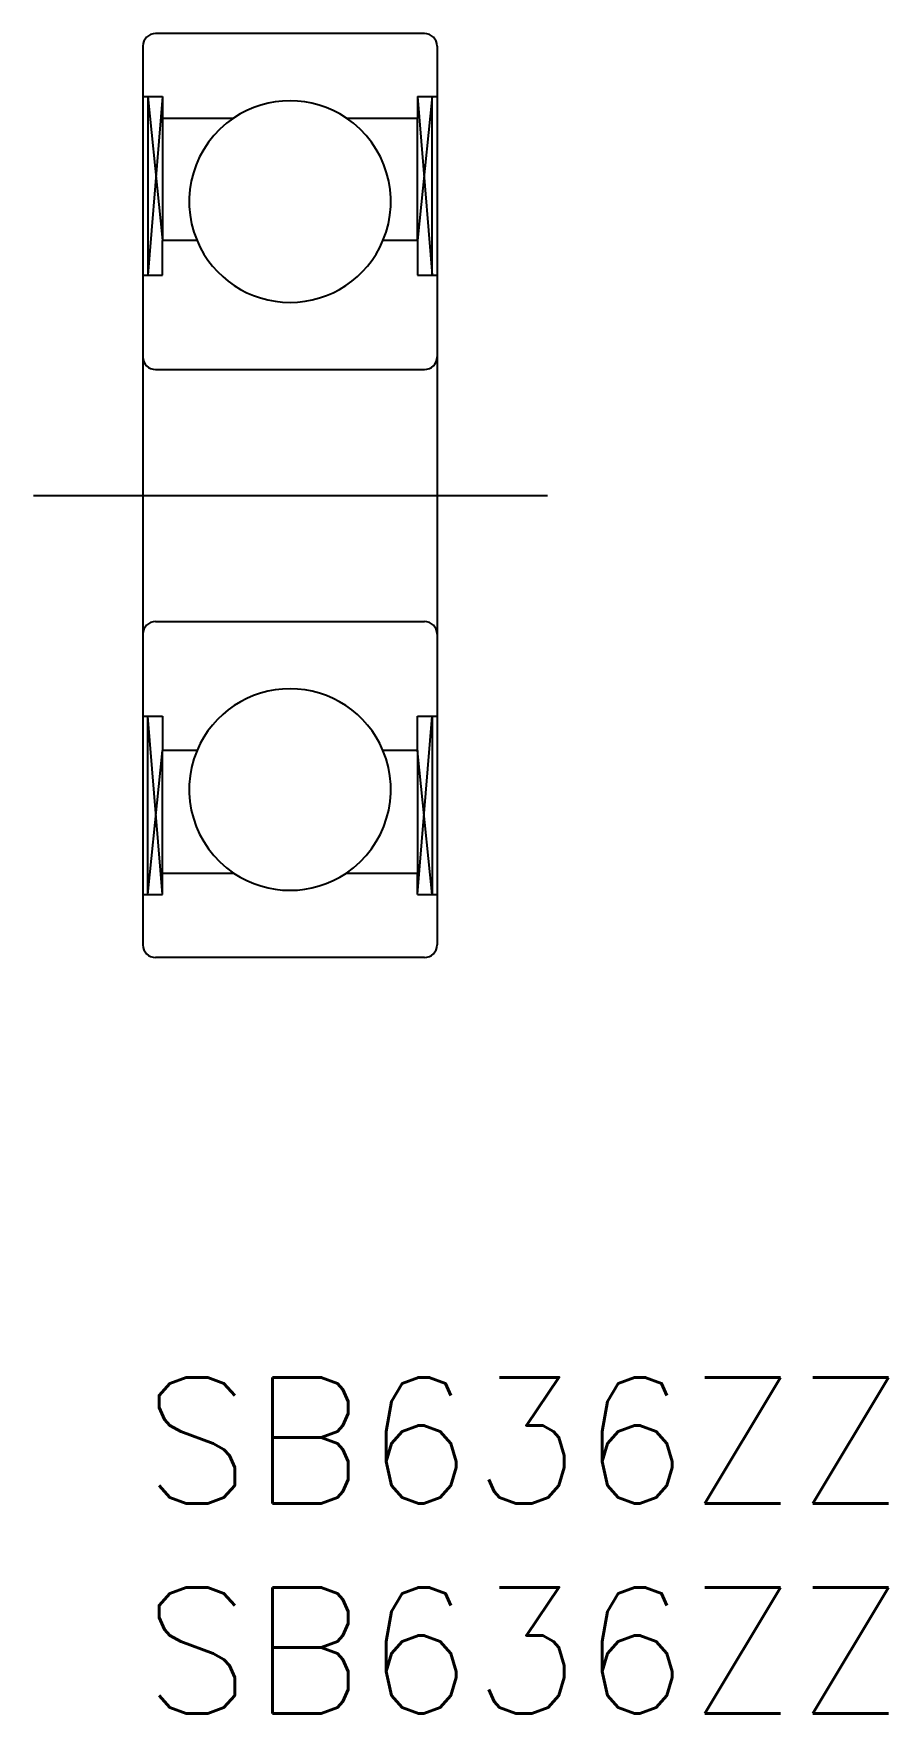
# Model space of a CAD drawing. Extents: x -2.6 to 17.7, y -8 to 32.
import ezdxf

# ---------------------------------------------------------------- set-up
doc = ezdxf.new("R2010")
doc.units = 0
doc.header["$LTSCALE"] = 0.5
doc.linetypes.add('CENTER', pattern=[50.8, 31.75, -6.35, 6.35, -6.35])
for name, color, linetype in [('MSM_CENTER', 1, 'CENTER'), ('MSM_CONTINUOUS', 7, 'CONTINUOUS'), ('MSM_NARROW', 5, 'CONTINUOUS'), ('MSM_PART_NUMBER', 7, 'CONTINUOUS')]:
    doc.layers.add(name, color=color, linetype=linetype)
doc.styles.get("Standard").update_dxf_attribs({"font": 'txt.shx', "height": 1, "bigfont": 'bigfont.shx'})

# ---------------------------------------------------------------- blocks, each defined once
blk = doc.blocks.new('*U6')
at = {"layer": 'MSM_PART_NUMBER'}
blk.add_text('SB636ZZ', height=3, dxfattribs=at).set_placement((0, -3))
blk = doc.blocks.new('*U7')
at = {"layer": 'MSM_PART_NUMBER'}
blk.add_text('SB636ZZ', height=3, dxfattribs=at).set_placement((0, -8))

msp = doc.modelspace()

# ---------------------------------------------------------------- linework, layer by layer
at = {"layer": 'MSM_CENTER'}
msp.add_line((-2.603, 21), (9.626, 21), dxfattribs=at)
at = {"layer": 'MSM_CONTINUOUS'}
for p, q in [((0, 31.7), (0, 10.3)), ((6.7, 32), (0.3, 32)), ((7, 31.7), (7, 10.3)), ((0, 30.5), (0.465, 30.5)), ((0.116, 30.5), (0.116, 26.25)), ((0.465, 30.5), (0.465, 29.99)), ((6.535, 30.5), (7, 30.5)), ((6.535, 30.5), (6.535, 29.99)), ((6.884, 26.25), (6.884, 30.5)), ((0.465, 29.99), (0.465, 27.07)), ((0.465, 29.99), (2.158, 29.99)), ((4.842, 29.99), (6.535, 29.99)), ((6.535, 27.07), (6.535, 29.99)), ((1.288, 27.07), (0.465, 27.07)), ((0.465, 26.25), (0.465, 27.07)), ((6.535, 27.07), (5.712, 27.07)), ((6.535, 27.07), (6.535, 26.25)), ((0, 26.25), (0.465, 26.25)), ((6.535, 26.25), (7, 26.25)), ((0.3, 24), (6.7, 24)), ((0.3, 18), (6.7, 18)), ((0, 15.75), (0.465, 15.75)), ((0.116, 11.5), (0.116, 15.75)), ((0.465, 15.75), (0.465, 14.93)), ((6.535, 15.75), (7, 15.75)), ((6.535, 14.93), (6.535, 15.75)), ((6.884, 15.75), (6.884, 11.5)), ((1.288, 14.93), (0.465, 14.93)), ((0.465, 12.01), (0.465, 14.93)), ((6.535, 14.93), (5.712, 14.93)), ((6.535, 14.93), (6.535, 12.01)), ((0.465, 11.5), (0.465, 12.01)), ((0.465, 12.01), (2.158, 12.01)), ((4.842, 12.01), (6.535, 12.01)), ((6.535, 11.5), (6.535, 12.01)), ((0, 11.5), (0.465, 11.5)), ((6.535, 11.5), (7, 11.5)), ((6.7, 10), (0.3, 10))]:
    msp.add_line(p, q, dxfattribs=at)
for centre, radius, start, end in [((0.3, 31.7), 0.3, 90, 180), ((6.7, 31.7), 0.3, 0, 90), ((3.5, 28), 2.4, 56.0132, 123.9868), ((3.5, 28), 2.4, 123.9868, 202.799), ((3.5, 28), 2.4, 337.201, 56.0132), ((3.5, 28), 2.4, 202.799, 337.201), ((0.3, 24.3), 0.3, 180, 270), ((6.7, 24.3), 0.3, 270, 0), ((0.3, 17.7), 0.3, 90, 180), ((6.7, 17.7), 0.3, 0, 90), ((3.5, 14), 2.4, 22.799, 157.201), ((3.5, 14), 2.4, 157.201, 236.0132), ((3.5, 14), 2.4, 303.9868, 22.799), ((3.5, 14), 2.4, 236.0132, 303.9868), ((0.3, 10.3), 0.3, 180, 270), ((6.7, 10.3), 0.3, 270, 0)]:
    msp.add_arc(centre, radius, start, end, dxfattribs=at)
at = {"layer": 'MSM_NARROW'}
for p, q in [((0.465, 30.5), (0.116, 26.25)), ((0.116, 30.5), (0.465, 27.07)), ((6.884, 30.5), (6.535, 27.07)), ((6.535, 30.5), (6.884, 26.25)), ((0.465, 11.5), (0.116, 15.75)), ((6.535, 11.5), (6.884, 15.75)), ((0.116, 11.5), (0.465, 14.93)), ((6.884, 11.5), (6.535, 14.93))]:
    msp.add_line(p, q, dxfattribs=at)

# ---------------------------------------------------------------- block references
at = {"layer": 'MSM_CONTINUOUS'}
for name in ['*U6', '*U7']:
    msp.add_blockref(name, (0, 0), dxfattribs=at)

doc.saveas('drawing.dxf')
